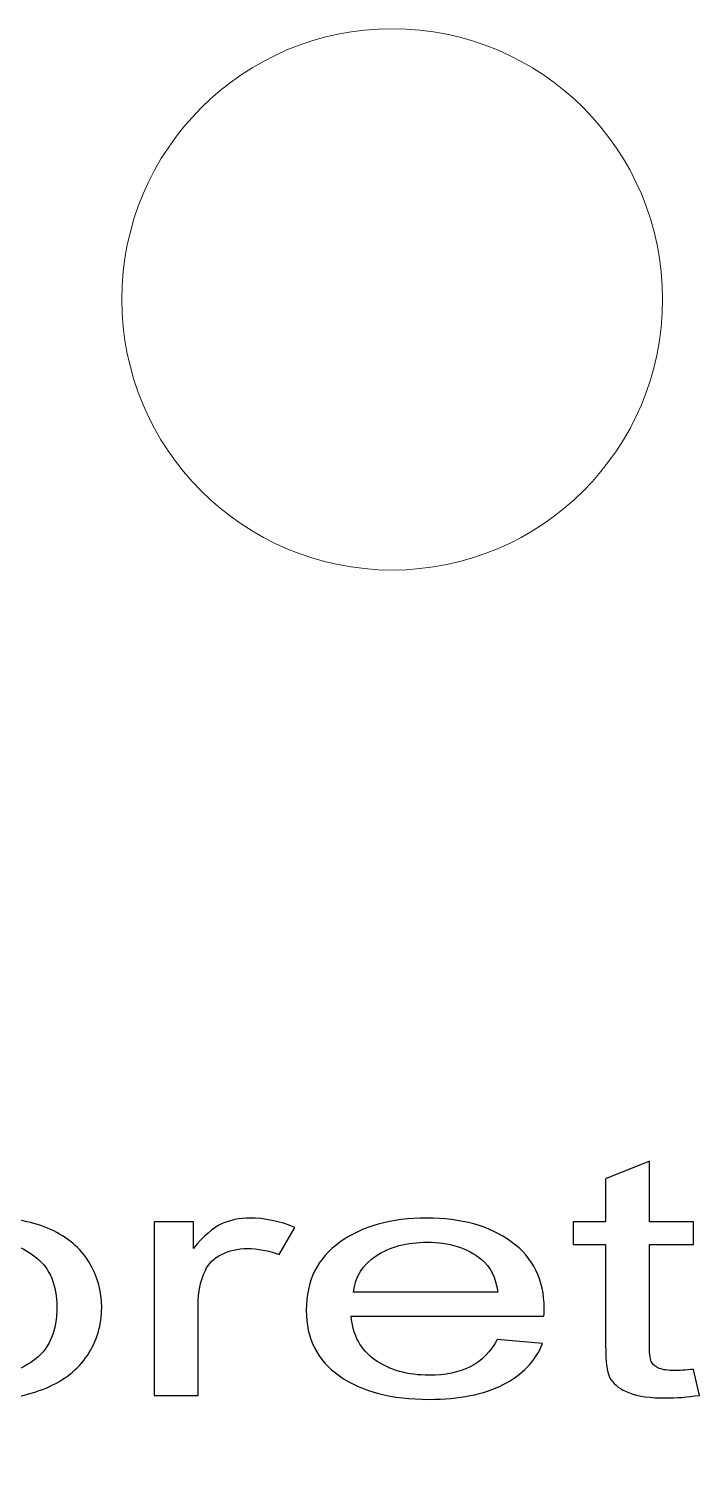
# Model space of a CAD drawing. Header units: millimetres. Extents: x -2444 to 3336, y -980 to 1690.
# Drawn here: x 461.3 to 534, y -979.6 to -824.3 of the extents above; entities that cross this region are included whole.
import ezdxf

# ---------------------------------------------------------------- set-up
doc = ezdxf.new("R2010")
doc.units = ezdxf.units.MM
doc.header["$MEASUREMENT"] = 0
doc.layers.add('Camada 1', color=7, linetype='Continuous')

msp = doc.modelspace()

# ---------------------------------------------------------------- linework, layer by layer
at = {"layer": 'Camada 1', "color": 250, "lineweight": 9}
for points in [[(471.3989, -853.5911), (471.3989, -869.7878), (484.529, -882.9179), (500.7258, -882.9179), (500.7258, -882.9179), (516.9227, -882.918), (530.0528, -869.7879), (530.0528, -853.5911), (530.0528, -853.5911), (530.0529, -837.3943), (516.9228, -824.2642), (500.726, -824.2642), (500.726, -824.2642), (484.5291, -824.2641), (471.3989, -837.3942), (471.3989, -853.5911)], [(471.3989, -853.5911), (471.3989, -869.7878), (484.529, -882.9179), (500.7258, -882.9179), (500.7258, -882.9179), (516.9227, -882.918), (530.0528, -869.7879), (530.0529, -853.5911), (530.0529, -853.5911), (530.0529, -837.3943), (516.9228, -824.2642), (500.726, -824.2642), (500.726, -824.2642), (484.5291, -824.2641), (471.3989, -837.3942), (471.3989, -853.5911)], [(471.3989, -853.5911), (471.3989, -869.7878), (484.529, -882.9179), (500.7258, -882.9179), (500.7258, -882.9179), (516.9227, -882.918), (530.0528, -869.7879), (530.0529, -853.5911), (530.0529, -853.5911), (530.0529, -837.3943), (516.9228, -824.2642), (500.726, -824.2642), (500.726, -824.2642), (484.5291, -824.2641), (471.3989, -837.3942), (471.3989, -853.5911)], [(471.3989, -853.5911), (471.3989, -869.7878), (484.529, -882.9179), (500.7258, -882.9179), (500.7258, -882.9179), (516.9227, -882.918), (530.0528, -869.7879), (530.0529, -853.5911), (530.0529, -853.5911), (530.0529, -837.3943), (516.9228, -824.2642), (500.726, -824.2642), (500.726, -824.2642), (484.5291, -824.2641), (471.3989, -837.3942), (471.3989, -853.5911)], [(471.3989, -853.5911), (471.3989, -869.7878), (484.529, -882.9179), (500.7258, -882.9179), (500.7258, -882.9179), (516.9227, -882.918), (530.0528, -869.7879), (530.0529, -853.5911), (530.0529, -853.5911), (530.0529, -837.3943), (516.9228, -824.2642), (500.726, -824.2642), (500.726, -824.2642), (484.5291, -824.2641), (471.3989, -837.3942), (471.3989, -853.5911)], [(471.3989, -853.5911), (471.3989, -869.7878), (484.529, -882.9179), (500.7258, -882.9179), (500.7258, -882.9179), (516.9227, -882.918), (530.0528, -869.7879), (530.0529, -853.5911), (530.0529, -853.5911), (530.0529, -837.3943), (516.9228, -824.2642), (500.726, -824.2642), (500.726, -824.2642), (484.5291, -824.2641), (471.3989, -837.3942), (471.3989, -853.5911)], [(471.3989, -853.5911), (471.3989, -869.7878), (484.529, -882.9179), (500.7258, -882.9179), (500.7258, -882.9179), (516.9227, -882.918), (530.0528, -869.7879), (530.0529, -853.5911), (530.0529, -853.5911), (530.0529, -837.3943), (516.9228, -824.2642), (500.726, -824.2642), (500.726, -824.2642), (484.5291, -824.2641), (471.3989, -837.3942), (471.3989, -853.5911)], [(471.3989, -853.5911), (471.3989, -869.7878), (484.529, -882.9179), (500.7258, -882.9179), (500.7258, -882.9179), (516.9227, -882.918), (530.0528, -869.7879), (530.0529, -853.5911), (530.0529, -853.5911), (530.0529, -837.3943), (516.9228, -824.2642), (500.726, -824.2642), (500.726, -824.2642), (484.5291, -824.2641), (471.3989, -837.3942), (471.3989, -853.5911)], [(471.3989, -853.5911), (471.3989, -869.7878), (484.529, -882.9179), (500.7258, -882.9179), (500.7258, -882.9179), (516.9227, -882.918), (530.0528, -869.7879), (530.0529, -853.5911), (530.0529, -853.5911), (530.0529, -837.3943), (516.9228, -824.2642), (500.726, -824.2642), (500.726, -824.2642), (484.5291, -824.2641), (471.3989, -837.3942), (471.3989, -853.5911)], [(471.3989, -853.5911), (471.3989, -869.7878), (484.529, -882.9179), (500.7258, -882.9179), (500.7258, -882.9179), (516.9227, -882.918), (530.0528, -869.7879), (530.0529, -853.5911), (530.0529, -853.5911), (530.0529, -837.3943), (516.9228, -824.2642), (500.726, -824.2642), (500.726, -824.2642), (484.5291, -824.2641), (471.3989, -837.3942), (471.3989, -853.5911)], [(471.3989, -853.5911), (471.3989, -869.7878), (484.529, -882.9179), (500.7258, -882.9179), (500.7258, -882.9179), (516.9227, -882.918), (530.0528, -869.7879), (530.0529, -853.5911), (530.0529, -853.5911), (530.0529, -837.3943), (516.9228, -824.2642), (500.726, -824.2642), (500.726, -824.2642), (484.5291, -824.2641), (471.3989, -837.3942), (471.3989, -853.5911)], [(471.3989, -853.5911), (471.3989, -869.7878), (484.529, -882.9179), (500.7258, -882.9179), (500.7258, -882.9179), (516.9227, -882.918), (530.0528, -869.7879), (530.0529, -853.5911), (530.0529, -853.5911), (530.0529, -837.3943), (516.9228, -824.2642), (500.726, -824.2642), (500.726, -824.2642), (484.5291, -824.2641), (471.3989, -837.3942), (471.3989, -853.5911)], [(471.3989, -853.5911), (471.3989, -869.7878), (484.529, -882.9179), (500.7258, -882.9179), (500.7258, -882.9179), (516.9227, -882.918), (530.0528, -869.7879), (530.0529, -853.5911), (530.0529, -853.5911), (530.0529, -837.3943), (516.9228, -824.2642), (500.726, -824.2642), (500.726, -824.2642), (484.5291, -824.2641), (471.3989, -837.3942), (471.3989, -853.5911)], [(471.3989, -853.5911), (471.3989, -869.7878), (484.529, -882.9179), (500.7258, -882.9179), (500.7258, -882.9179), (516.9227, -882.918), (530.0528, -869.7879), (530.0529, -853.5911), (530.0529, -853.5911), (530.0529, -837.3943), (516.9228, -824.2642), (500.726, -824.2642), (500.726, -824.2642), (484.5291, -824.2641), (471.3989, -837.3942), (471.3989, -853.5911)], [(471.3989, -853.5911), (471.3989, -869.7878), (484.529, -882.9179), (500.7258, -882.9179), (500.7258, -882.9179), (516.9227, -882.918), (530.0528, -869.7879), (530.0529, -853.5911), (530.0529, -853.5911), (530.0529, -837.3943), (516.9228, -824.2642), (500.726, -824.2642), (500.726, -824.2642), (484.5291, -824.2641), (471.3989, -837.3942), (471.3989, -853.5911)], [(471.3989, -853.5911), (471.3989, -869.7878), (484.529, -882.9179), (500.7258, -882.9179), (500.7258, -882.9179), (516.9227, -882.918), (530.0528, -869.7879), (530.0529, -853.5911), (530.0529, -853.5911), (530.0529, -837.3943), (516.9228, -824.2642), (500.726, -824.2642), (500.726, -824.2642), (484.5291, -824.2641), (471.3989, -837.3942), (471.3989, -853.5911)], [(471.3989, -853.5911), (471.3989, -869.7878), (484.529, -882.9179), (500.7258, -882.9179), (500.7258, -882.9179), (516.9227, -882.918), (530.0528, -869.7879), (530.0529, -853.5911), (530.0529, -853.5911), (530.0529, -837.3943), (516.9228, -824.2642), (500.726, -824.2642), (500.726, -824.2642), (484.5291, -824.2641), (471.3989, -837.3942), (471.3989, -853.5911)], [(471.3989, -853.5911), (471.3989, -869.7878), (484.529, -882.9179), (500.7258, -882.9179), (500.7258, -882.9179), (516.9227, -882.918), (530.0528, -869.7879), (530.0529, -853.5911), (530.0529, -853.5911), (530.0529, -837.3943), (516.9228, -824.2642), (500.726, -824.2642), (500.726, -824.2642), (484.5291, -824.2641), (471.3989, -837.3942), (471.3989, -853.5911)], [(471.3989, -853.5911), (471.3989, -869.7878), (484.529, -882.9179), (500.7258, -882.9179), (500.7258, -882.9179), (516.9227, -882.918), (530.0528, -869.7879), (530.0529, -853.5911), (530.0529, -853.5911), (530.0529, -837.3943), (516.9228, -824.2642), (500.726, -824.2642), (500.726, -824.2642), (484.5291, -824.2641), (471.3989, -837.3942), (471.3989, -853.5911)], [(471.3989, -853.5911), (471.3989, -869.7878), (484.529, -882.9179), (500.7258, -882.9179), (500.7258, -882.9179), (516.9227, -882.918), (530.0528, -869.7879), (530.0529, -853.5911), (530.0529, -853.5911), (530.0529, -837.3943), (516.9228, -824.2642), (500.726, -824.2642), (500.726, -824.2642), (484.5291, -824.2641), (471.3989, -837.3942), (471.3989, -853.5911)], [(471.3989, -853.5911), (471.3989, -869.7878), (484.529, -882.9179), (500.7258, -882.9179), (500.7258, -882.9179), (516.9227, -882.918), (530.0528, -869.7879), (530.0529, -853.5911), (530.0529, -853.5911), (530.0529, -837.3943), (516.9228, -824.2642), (500.726, -824.2642), (500.726, -824.2642), (484.5291, -824.2641), (471.3989, -837.3942), (471.3989, -853.5911)]]:
    msp.add_open_spline(points, degree=3, knots=[0, 0, 0, 0, 0.2, 0.2, 0.2, 0.2, 0.4, 0.4, 0.4, 0.4, 0.6, 0.6, 0.6, 0.6, 1, 1, 1, 1], dxfattribs=at)
for points in [[(500.726, -824.2642), (500.726, -824.2642), (500.726, -824.2642), (500.726, -824.2642)], [(471.3989, -853.5911), (471.3989, -853.5911), (471.3989, -853.5911), (471.3989, -853.5911)], [(471.3989, -853.5911), (471.3989, -853.5911), (471.3989, -853.5911), (471.3989, -853.5911)], [(530.0528, -853.5911), (530.0528, -853.5911), (530.0529, -853.5911), (530.0529, -853.5911)], [(500.7258, -882.9179), (500.7258, -882.9179), (500.7258, -882.9179), (500.7258, -882.9179)]]:
    msp.add_open_spline(points, degree=3, dxfattribs=at)
at = {"layer": 'Camada 1', "color": 250}
for points, knots in [([(533.3848, -969.5211), (533.3848, -969.5211), (534.0339, -972.3404), (534.0339, -972.3404), (534.0339, -972.3404), (532.6996, -972.528), (531.5005, -972.6248), (530.4547, -972.6248), (530.4547, -972.6248), (528.7328, -972.6248), (527.3985, -972.4433), (526.4429, -972.0742), (526.4429, -972.0742), (525.4962, -971.7052), (524.8291, -971.2272), (524.4415, -970.6283), (524.4415, -970.6283), (524.0538, -970.0293), (523.8646, -968.7709), (523.8646, -966.853), (523.8646, -966.853), (523.8646, -966.853), (523.8646, -955.999), (523.8646, -955.999), (523.8646, -955.999), (523.8646, -955.999), (520.3485, -955.999), (520.3485, -955.999), (520.3485, -955.999), (520.3485, -955.999), (520.3485, -953.5306), (520.3485, -953.5306), (520.3485, -953.5306), (520.3485, -953.5306), (523.8646, -953.5306), (523.8646, -953.5306), (523.8646, -953.5306), (523.8646, -953.5306), (523.8646, -948.872), (523.8646, -948.872), (523.8646, -948.872), (523.8646, -948.872), (528.6246, -946.9541), (528.6246, -946.9541), (528.6246, -946.9541), (528.6246, -946.9541), (528.6246, -953.5306), (528.6246, -953.5306), (528.6246, -953.5306), (528.6246, -953.5306), (533.3848, -953.5306), (533.3848, -953.5306), (533.3848, -953.5306), (533.3848, -953.5306), (533.3848, -955.999), (533.3848, -955.999), (533.3848, -955.999), (533.3848, -955.999), (528.6246, -955.999), (528.6246, -955.999), (528.6246, -955.999), (528.6246, -955.999), (528.6246, -967.0345), (528.6246, -967.0345), (528.6246, -967.0345), (528.6246, -967.9481), (528.7058, -968.5349), (528.877, -968.7951), (528.877, -968.7951), (529.0393, -969.0552), (529.3097, -969.2609), (529.6885, -969.4182), (529.6885, -969.4182), (530.0672, -969.5695), (530.6081, -969.6481), (531.3113, -969.6481), (531.3113, -969.6481), (531.8341, -969.6481), (532.5282, -969.6058), (533.3848, -969.5211)], [0, 0, 0, 0, 0.04761905, 0.04761905, 0.04761905, 0.04761905, 0.0952381, 0.0952381, 0.0952381, 0.0952381, 0.14285714, 0.14285714, 0.14285714, 0.14285714, 0.19047619, 0.19047619, 0.19047619, 0.19047619, 0.23809524, 0.23809524, 0.23809524, 0.23809524, 0.28571429, 0.28571429, 0.28571429, 0.28571429, 0.33333333, 0.33333333, 0.33333333, 0.33333333, 0.38095238, 0.38095238, 0.38095238, 0.38095238, 0.42857143, 0.42857143, 0.42857143, 0.42857143, 0.47619048, 0.47619048, 0.47619048, 0.47619048, 0.52380952, 0.52380952, 0.52380952, 0.52380952, 0.57142857, 0.57142857, 0.57142857, 0.57142857, 0.61904762, 0.61904762, 0.61904762, 0.61904762, 0.66666667, 0.66666667, 0.66666667, 0.66666667, 0.71428571, 0.71428571, 0.71428571, 0.71428571, 0.76190476, 0.76190476, 0.76190476, 0.76190476, 0.80952381, 0.80952381, 0.80952381, 0.80952381, 0.85714286, 0.85714286, 0.85714286, 0.85714286, 0.9047619, 0.9047619, 0.9047619, 0.9047619, 1, 1, 1, 1]), ([(444.8716, -979.5946), (444.8716, -979.5946), (444.8716, -953.5306), (444.8716, -953.5306), (444.8716, -953.5306), (444.8716, -953.5306), (449.1989, -953.5306), (449.1989, -953.5306), (449.1989, -953.5306), (449.1989, -953.5306), (449.1989, -956.0051), (449.1989, -956.0051), (449.1989, -956.0051), (450.2177, -955.0492), (451.3716, -954.3292), (452.6608, -953.8512), (452.6608, -953.8512), (453.941, -953.3733), (455.5007, -953.1313), (457.3307, -953.1313), (457.3307, -953.1313), (459.7289, -953.1313), (461.8385, -953.5427), (463.6686, -954.3716), (463.6686, -954.3716), (465.4988, -955.1944), (466.878, -956.362), (467.8156, -957.8625), (467.8156, -957.8625), (468.7443, -959.369), (469.2131, -961.0146), (469.2131, -962.8115), (469.2131, -962.8115), (469.2131, -964.7294), (468.6993, -966.4597), (467.6714, -968.0025), (467.6714, -968.0025), (466.6436, -969.5392), (465.1471, -970.719), (463.1818, -971.5418), (463.1818, -971.5418), (461.2254, -972.3586), (459.1609, -972.77), (456.9972, -972.77), (456.9972, -972.77), (455.4106, -972.77), (453.986, -972.5462), (452.733, -972.0984), (452.733, -972.0984), (451.4708, -971.6507), (450.443, -971.0881), (449.6316, -970.4044), (449.6316, -970.4044), (449.6316, -970.4044), (449.6316, -979.5946), (449.6316, -979.5946), (449.6316, -979.5946), (449.6316, -979.5946), (444.8716, -979.5946), (444.8716, -979.5946)], [0, 0, 0, 0, 0.0625, 0.0625, 0.0625, 0.0625, 0.125, 0.125, 0.125, 0.125, 0.1875, 0.1875, 0.1875, 0.1875, 0.25, 0.25, 0.25, 0.25, 0.3125, 0.3125, 0.3125, 0.3125, 0.375, 0.375, 0.375, 0.375, 0.4375, 0.4375, 0.4375, 0.4375, 0.5, 0.5, 0.5, 0.5, 0.5625, 0.5625, 0.5625, 0.5625, 0.625, 0.625, 0.625, 0.625, 0.6875, 0.6875, 0.6875, 0.6875, 0.75, 0.75, 0.75, 0.75, 0.8125, 0.8125, 0.8125, 0.8125, 0.875, 0.875, 0.875, 0.875, 1, 1, 1, 1]), ([(474.9019, -972.3707), (474.9019, -972.3707), (474.9019, -953.5306), (474.9019, -953.5306), (474.9019, -953.5306), (474.9019, -953.5306), (479.1751, -953.5306), (479.1751, -953.5306), (479.1751, -953.5306), (479.1751, -953.5306), (479.1751, -956.4165), (479.1751, -956.4165), (479.1751, -956.4165), (480.266, -955.0794), (481.2757, -954.1961), (482.2043, -953.7726), (482.2043, -953.7726), (483.1328, -953.343), (484.1516, -953.1313), (485.2606, -953.1313), (485.2606, -953.1313), (486.8653, -953.1313), (488.4971, -953.4701), (490.1559, -954.1416), (490.1559, -954.1416), (490.1559, -954.1416), (488.461, -957.0881), (488.461, -957.0881), (488.461, -957.0881), (487.3069, -956.6525), (486.153, -956.4346), (484.999, -956.4346), (484.999, -956.4346), (483.9622, -956.4346), (483.0337, -956.6464), (482.2133, -957.0639), (482.2133, -957.0639), (481.3928, -957.4813), (480.8069, -958.0621), (480.4552, -958.8063), (480.4552, -958.8063), (479.9234, -959.9377), (479.6619, -961.178), (479.6619, -962.5271), (479.6619, -962.5271), (479.6619, -962.5271), (479.6619, -972.3707), (479.6619, -972.3707), (479.6619, -972.3707), (479.6619, -972.3707), (474.9019, -972.3707), (474.9019, -972.3707)], [0, 0, 0, 0, 0.07142857, 0.07142857, 0.07142857, 0.07142857, 0.14285714, 0.14285714, 0.14285714, 0.14285714, 0.21428571, 0.21428571, 0.21428571, 0.21428571, 0.28571429, 0.28571429, 0.28571429, 0.28571429, 0.35714286, 0.35714286, 0.35714286, 0.35714286, 0.42857143, 0.42857143, 0.42857143, 0.42857143, 0.5, 0.5, 0.5, 0.5, 0.57142857, 0.57142857, 0.57142857, 0.57142857, 0.64285714, 0.64285714, 0.64285714, 0.64285714, 0.71428571, 0.71428571, 0.71428571, 0.71428571, 0.78571429, 0.78571429, 0.78571429, 0.78571429, 0.85714286, 0.85714286, 0.85714286, 0.85714286, 1, 1, 1, 1]), ([(512.1174, -966.2722), (512.1174, -966.2722), (517.0398, -966.7078), (517.0398, -966.7078), (517.0398, -966.7078), (516.2735, -968.6257), (514.8401, -970.1201), (512.7484, -971.1788), (512.7484, -971.1788), (510.6569, -972.2376), (507.9884, -972.77), (504.7338, -972.77), (504.7338, -972.77), (500.6408, -972.77), (497.3953, -971.923), (494.9971, -970.229), (494.9971, -970.229), (492.5991, -968.541), (491.4, -966.1633), (491.4, -963.1079), (491.4, -963.1079), (491.4, -959.9498), (492.608, -957.4934), (495.0332, -955.751), (495.0332, -955.751), (497.4584, -954.0025), (500.6047, -953.1313), (504.4723, -953.1313), (504.4723, -953.1313), (508.2137, -953.1313), (511.2699, -953.9843), (513.641, -955.6965), (513.641, -955.6965), (516.0121, -957.4087), (517.2021, -959.8167), (517.2021, -962.9204), (517.2021, -962.9204), (517.2021, -963.1079), (517.1932, -963.3923), (517.1751, -963.7674), (517.1751, -963.7674), (517.1751, -963.7674), (496.2683, -963.7674), (496.2683, -963.7674), (496.2683, -963.7674), (496.4487, -965.8305), (497.3141, -967.4156), (498.8828, -968.5107), (498.8828, -968.5107), (500.4425, -969.6058), (502.3988, -970.1564), (504.7338, -970.1564), (504.7338, -970.1564), (506.4739, -970.1564), (507.9613, -969.8478), (509.1874, -969.2307), (509.1874, -969.2307), (510.4225, -968.6136), (511.3962, -967.6274), (512.1174, -966.2722)], [0, 0, 0, 0, 0.0625, 0.0625, 0.0625, 0.0625, 0.125, 0.125, 0.125, 0.125, 0.1875, 0.1875, 0.1875, 0.1875, 0.25, 0.25, 0.25, 0.25, 0.3125, 0.3125, 0.3125, 0.3125, 0.375, 0.375, 0.375, 0.375, 0.4375, 0.4375, 0.4375, 0.4375, 0.5, 0.5, 0.5, 0.5, 0.5625, 0.5625, 0.5625, 0.5625, 0.625, 0.625, 0.625, 0.625, 0.6875, 0.6875, 0.6875, 0.6875, 0.75, 0.75, 0.75, 0.75, 0.8125, 0.8125, 0.8125, 0.8125, 0.875, 0.875, 0.875, 0.875, 1, 1, 1, 1]), ([(449.1989, -963.0656), (449.1989, -965.4796), (449.9292, -967.2644), (451.3805, -968.42), (451.3805, -968.42), (452.8412, -969.5755), (454.6081, -970.1564), (456.6816, -970.1564), (456.6816, -970.1564), (458.7913, -970.1564), (460.5944, -969.5574), (462.0909, -968.3595), (462.0909, -968.3595), (463.5965, -967.1615), (464.3447, -965.3102), (464.3447, -962.7994), (464.3447, -962.7994), (464.3447, -960.4035), (463.6145, -958.6127), (462.145, -957.4208), (462.145, -957.4208), (460.6754, -956.2289), (458.9265, -955.636), (456.8891, -955.636), (456.8891, -955.636), (454.8696, -955.636), (453.0845, -956.2713), (451.5339, -957.5358), (451.5339, -957.5358), (449.9742, -958.8063), (449.1989, -960.6455), (449.1989, -963.0656)], [0, 0, 0, 0, 0.11111111, 0.11111111, 0.11111111, 0.11111111, 0.22222222, 0.22222222, 0.22222222, 0.22222222, 0.33333333, 0.33333333, 0.33333333, 0.33333333, 0.44444444, 0.44444444, 0.44444444, 0.44444444, 0.55555556, 0.55555556, 0.55555556, 0.55555556, 0.66666667, 0.66666667, 0.66666667, 0.66666667, 0.77777778, 0.77777778, 0.77777778, 0.77777778, 1, 1, 1, 1]), ([(496.5388, -961.1538), (496.5388, -961.1538), (512.1715, -961.1538), (512.1715, -961.1538), (512.1715, -961.1538), (511.9642, -959.5686), (511.3601, -958.3828), (510.3775, -957.5902), (510.3775, -957.5902), (508.8719, -956.362), (506.9066, -955.7449), (504.4995, -955.7449), (504.4995, -955.7449), (502.3176, -955.7449), (500.4876, -956.235), (499, -957.2151), (499, -957.2151), (497.5215, -958.1952), (496.7011, -959.5081), (496.5388, -961.1538)], [0, 0, 0, 0, 0.16666667, 0.16666667, 0.16666667, 0.16666667, 0.33333333, 0.33333333, 0.33333333, 0.33333333, 0.5, 0.5, 0.5, 0.5, 0.66666667, 0.66666667, 0.66666667, 0.66666667, 1, 1, 1, 1])]:
    msp.add_open_spline(points, degree=3, knots=knots, dxfattribs=at)

doc.saveas('drawing.dxf')
